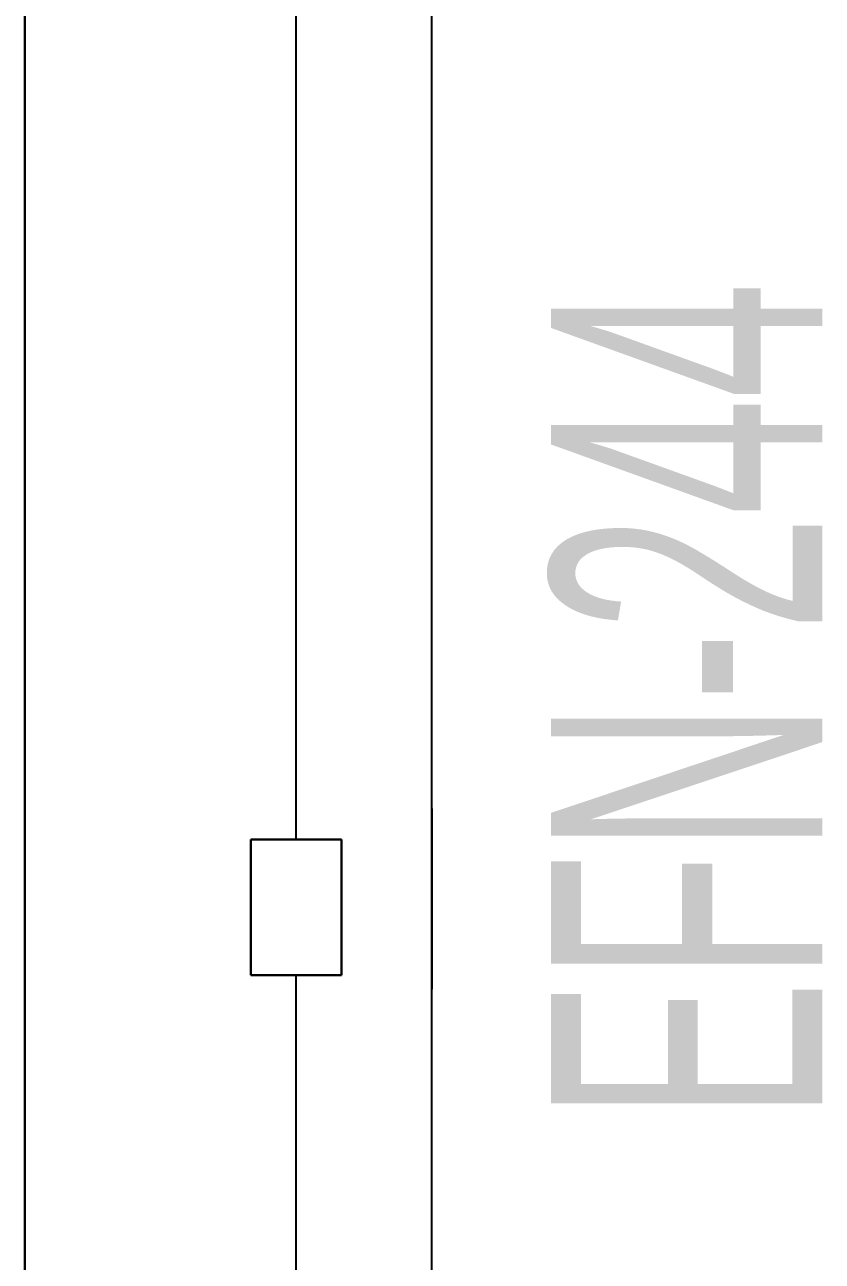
# Model space of a CAD drawing. Extents: x -170 to 1783, y -20 to 1205.
# Drawn here: x 0 to 17.63, y 1028.49 to 1055.82 of the extents above; entities that cross this region are included whole.
import ezdxf
from ezdxf.enums import TextEntityAlignment as Align

# ---------------------------------------------------------------- set-up
doc = ezdxf.new("R2010")
doc.units = 0
doc.header["$LTSCALE"] = 96
doc.header["$MEASUREMENT"] = 0
for name, color, linetype in [('A-FURN-P-PNLS-TEXT', 7, 'Continuous'), ('A-GLAZ_A', 7, 'Continuous'), ('A-WALL-BLOW_A', 7, 'Continuous'), ('A-WALL_A', 7, 'Continuous'), ('MAIN_PANEL', 7, 'Continuous'), ('X-BASE-04-EXISTING_A', 7, 'Continuous')]:
    doc.layers.add(name, color=color, linetype=linetype)

# ---------------------------------------------------------------- blocks, each defined once
blk = doc.blocks.new('EC-EFN-244')
at = {"layer": 'A-FURN-P-PNLS-TEXT', "color": 40, "linetype": 'Continuous', "width": 0.577333}
blk.add_text('EFN-244', height=6, dxfattribs=at).set_placement((12.455, 8), align=Align.MIDDLE_CENTER)

msp = doc.modelspace()

# ---------------------------------------------------------------- linework, layer by layer
at = {"layer": 'A-GLAZ_A', "color": 212, "linetype": 'Continuous'}
for p, q in [((6, 1037.8125), (6, 1093.28125)), ((5, 1037.8125), (5, 1034.8125)), ((7, 1037.8125), (5, 1037.8125)), ((5, 1037.8125), (5, 1037.8125)), ((5, 1034.8125), (5, 1037.8125)), ((5, 1037.8125), (7, 1037.8125)), ((7, 1034.8125), (7, 1037.8125)), ((7, 1037.8125), (7, 1034.8125)), ((5, 1034.8125), (7, 1034.8125)), ((7, 1034.8125), (5, 1034.8125)), ((5, 1034.8125), (5, 1034.8125)), ((6, 979.34375), (6, 1034.8125))]:
    msp.add_line(p, q, dxfattribs=at)
at = {"layer": 'A-WALL-BLOW_A', "color": 5, "linetype": 'Continuous'}
for p, q in [((0, 1154.75), (0, 917.875)), ((9, 917.875), (9, 1154.75))]:
    msp.add_line(p, q, dxfattribs=at)
at = {"layer": 'A-WALL_A', "color": 2, "linetype": 'Continuous'}
msp.add_line((9, 1038.5), (9, 1034.5), dxfattribs=at)
at = {"layer": 'X-BASE-04-EXISTING_A', "color": 7, "linetype": 'Continuous'}
msp.add_line((0, 684), (0, 1200), dxfattribs=at)
at = {"layer": 'X-BASE-04-EXISTING_A', "color": 5, "linetype": 'Continuous'}
for p, q in [((0, 1154.75), (0, 917.875)), ((9, 917.875), (9, 1154.75))]:
    msp.add_line(p, q, dxfattribs=at)
at = {"layer": 'X-BASE-04-EXISTING_A', "color": 212, "linetype": 'Continuous'}
for p, q in [((6, 1037.8125), (6, 1093.28125)), ((5, 1037.8125), (5, 1034.8125)), ((7, 1037.8125), (5, 1037.8125)), ((5, 1037.8125), (5, 1037.8125)), ((5, 1034.8125), (5, 1037.8125)), ((5, 1037.8125), (7, 1037.8125)), ((7, 1034.8125), (7, 1037.8125)), ((7, 1037.8125), (7, 1034.8125)), ((5, 1034.8125), (7, 1034.8125)), ((7, 1034.8125), (5, 1034.8125)), ((5, 1034.8125), (5, 1034.8125)), ((6, 979.34375), (6, 1034.8125))]:
    msp.add_line(p, q, dxfattribs=at)

# ---------------------------------------------------------------- block references
at = {"layer": 'MAIN_PANEL', "color": 47, "linetype": 'Continuous', "rotation": 90}
msp.add_blockref('EC-EFN-244', (22.63112, 1028.41082), dxfattribs=at)

doc.saveas('drawing.dxf')
